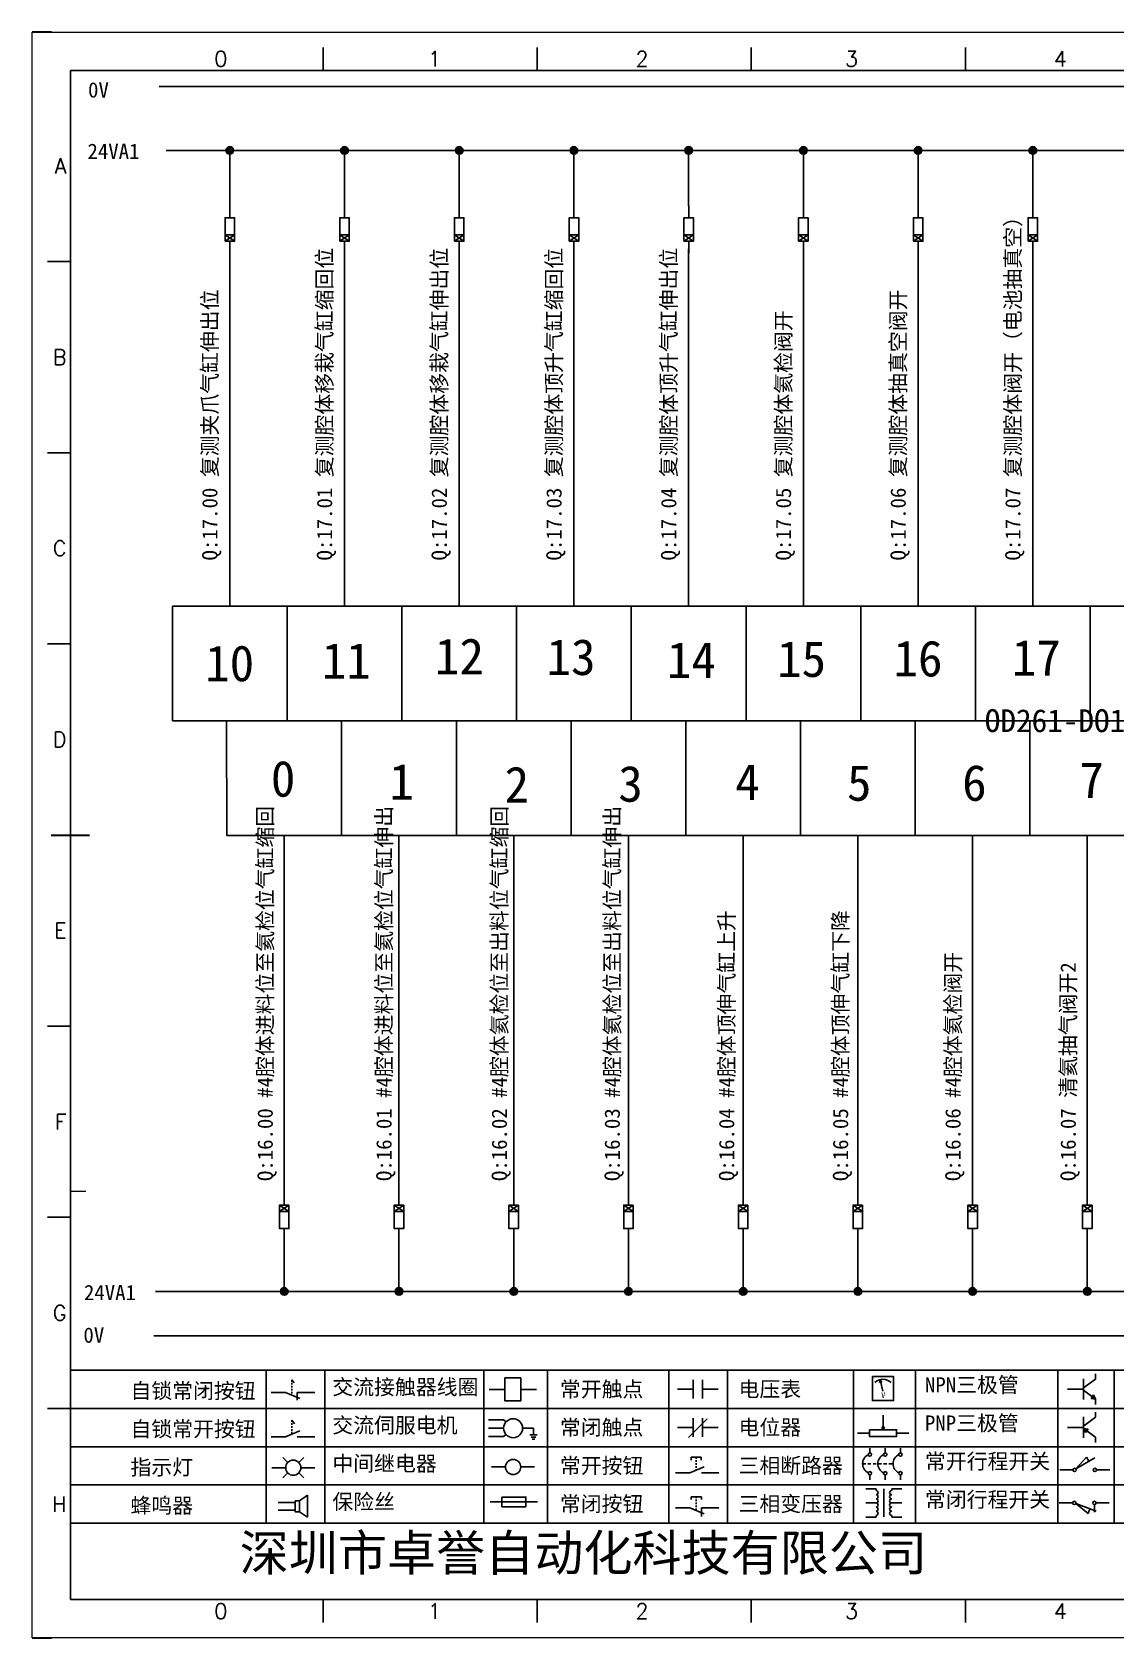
# Model space of a CAD drawing. Header units: millimetres. Extents: x -300 to 4617, y -106 to 3179.
# Drawn here: x 1193.1 to 1334.8, y 980.8 to 1190.8 of the extents above; entities that cross this region are included whole.
import ezdxf
from ezdxf.enums import TextEntityAlignment as Align

# ---------------------------------------------------------------- set-up
doc = ezdxf.new("R2010")
doc.units = ezdxf.units.MM
doc.layers.add('AE_BOR', color=1, linetype='Continuous')
doc.layers.add('MISC', color=2, linetype='Continuous')
doc.styles.get("Standard").update_dxf_attribs({"font": ''})
doc.styles.add('WD', font='romans.shx', dxfattribs={"width": 0.8, "bigfont": 'gbcbig.shx'})
doc.styles.add('样式 0', font='')
doc.styles.add('汉字', font='')
doc.styles.get('Standard').set_extended_font_data('SimSun')
doc.styles.get('样式 0').set_extended_font_data('KaiTi_GB2312')
doc.styles.get('汉字').set_extended_font_data('新宋体')

# ---------------------------------------------------------------- blocks, each defined once
blk = doc.blocks.new('*U4')
at = {"linetype": 'ByBlock'}
for p, q in [((-1909.23, -780.45), (-1909.23, -780.67)), ((-1909.23, -780.45), (-1908.92, -780.84)), ((-1909.23, -780.84), (-1909.23, -781.05)), ((-1911.92, -782.07), (-1910.06, -782.07)), ((-1910.06, -782.07), (-1908.18, -782.88)), ((-1909.23, -781.23), (-1909.23, -781.44)), ((-1909.23, -781.61), (-1909.23, -781.83)), ((-1909.23, -782), (-1909.23, -782.21)), ((-1909.23, -782.38), (-1909.23, -782.43)), ((-1908.52, -783.07), (-1908.52, -782.07)), ((-1906.25, -782.07), (-1908.52, -782.07))]:
    blk.add_line(p, q, dxfattribs=at)
blk = doc.blocks.new('*U6')
at = {"linetype": 'ByBlock'}
for p, q in [((-1908.88, -791.17), (-1909.23, -790.71)), ((-1909.23, -790.71), (-1909.23, -790.92)), ((-1909.23, -791.09), (-1909.23, -791.31)), ((-1909.23, -791.48), (-1909.23, -791.69)), ((-1911.92, -792.89), (-1910.06, -792.89)), ((-1910.06, -792.89), (-1908.18, -792.08)), ((-1909.23, -791.86), (-1909.23, -792.08)), ((-1909.23, -792.25), (-1909.23, -792.47)), ((-1906.25, -792.89), (-1908.52, -792.89))]:
    blk.add_line(p, q, dxfattribs=at)
blk = doc.blocks.new('蜂鸣器')
at = {"linetype": 'ByBlock'}
for p, q in [((-1907.17, -795.53), (-1908.25, -796.26)), ((-1907.17, -795.53), (-1907.17, -798.41)), ((-1908.8, -796.48), (-1911.01, -796.48)), ((-1908.8, -797.46), (-1911.01, -797.46)), ((-1908.25, -796.26), (-1908.8, -796.26)), ((-1908.8, -797.68), (-1908.8, -796.26)), ((-1908.25, -797.68), (-1908.8, -797.68)), ((-1908.25, -797.68), (-1908.25, -796.26)), ((-1907.17, -798.41), (-1908.25, -797.68))]:
    blk.add_line(p, q, dxfattribs=at)
blk = doc.blocks.new('指示灯')
at = {"linetype": 'ByBlock'}
for p, q in [((-1854.25, -776.92), (-1856.06, -776.92)), ((-1854.62, -775.59), (-1853.97, -776.23)), ((-1851.9, -775.59), (-1852.54, -776.23)), ((-1852.26, -776.92), (-1850.45, -776.92)), ((-1854.62, -778.25), (-1853.97, -777.61)), ((-1851.9, -778.25), (-1852.54, -777.61))]:
    blk.add_line(p, q, dxfattribs=at)
blk.add_circle((-1853.26, -776.92), 0.992, dxfattribs=at)
blk = doc.blocks.new('交流接触器线圈')
at = {"linetype": 'ByBlock'}
for p, q in [((-1880.82, -781.77), (-1882.87, -781.77)), ((-1878.72, -781.77), (-1876.67, -781.77))]:
    blk.add_line(p, q, dxfattribs=at)
blk.add_lwpolyline([(-1880.82, -780.28), (-1878.72, -780.28), (-1878.72, -783.26), (-1880.82, -783.26)], close=True, dxfattribs=at)
blk = doc.blocks.new('交流伺服电机')
at = {"linetype": 'ByBlock'}
for p, q in [((-1880.97, -785.75), (-1882.94, -785.75)), ((-1880.97, -786.85), (-1882.94, -786.85)), ((-1880.97, -785.75), (-1880.65, -786.03)), ((-1878.49, -786.85), (-1877.07, -786.85)), ((-1877.07, -786.85), (-1877.07, -787.72)), ((-1880.97, -787.94), (-1882.94, -787.94)), ((-1880.97, -787.94), (-1880.65, -787.67)), ((-1877.54, -787.72), (-1876.59, -787.72)), ((-1877.38, -788.01), (-1876.75, -788.01)), ((-1877.23, -788.29), (-1876.9, -788.29))]:
    blk.add_line(p, q, dxfattribs=at)
blk.add_circle((-1879.73, -786.85), 1.24, dxfattribs=at)
blk = doc.blocks.new('中间继电器')
at = {"linetype": 'ByBlock'}
for p, q in [((-1880.72, -791.92), (-1882.54, -791.92)), ((-1878.74, -791.92), (-1876.92, -791.92))]:
    blk.add_line(p, q, dxfattribs=at)
blk.add_circle((-1879.73, -791.92), 0.992, dxfattribs=at)
blk = doc.blocks.new('保险丝')
at = {"linetype": 'ByBlock'}
blk.add_line((-1882.72, -796.49), (-1876.55, -796.49), dxfattribs=at)
blk.add_lwpolyline([(-1881.2, -795.86), (-1878.06, -795.86), (-1878.06, -797.12), (-1881.2, -797.12)], close=True, dxfattribs=at)
blk = doc.blocks.new('常开按钮')
at = {"linetype": 'ByBlock'}
for p, q in [((-1910.06, -787.73), (-1908.18, -786.93)), ((-1909.9, -785.68), (-1908.56, -785.68)), ((-1909.9, -785.68), (-1909.9, -786.07)), ((-1909.23, -785.68), (-1909.23, -785.89)), ((-1909.23, -786.06), (-1909.23, -786.28)), ((-1909.23, -786.45), (-1909.23, -786.67)), ((-1909.23, -786.84), (-1909.23, -787.05)), ((-1909.23, -787.22), (-1909.23, -787.38)), ((-1908.56, -785.68), (-1908.56, -786.07)), ((-1911.92, -787.73), (-1910.06, -787.73)), ((-1906.25, -787.73), (-1908.52, -787.73))]:
    blk.add_line(p, q, dxfattribs=at)
blk = doc.blocks.new('常开触点')
at = {"linetype": 'ByBlock'}
for p, q in [((-1853.82, -782.99), (-1853.82, -780.56)), ((-1852.6, -782.99), (-1852.6, -780.56)), ((-1853.82, -781.77), (-1855.88, -781.77)), ((-1852.6, -781.77), (-1850.55, -781.77))]:
    blk.add_line(p, q, dxfattribs=at)
blk = doc.blocks.new('常闭触点')
at = {"linetype": 'ByBlock'}
for p, q in [((-1853.82, -786.77), (-1855.88, -786.77)), ((-1852.01, -785.66), (-1854.43, -788.1)), ((-1853.82, -787.99), (-1853.82, -785.56)), ((-1852.6, -787.99), (-1852.6, -785.56)), ((-1852.6, -786.77), (-1850.55, -786.77))]:
    blk.add_line(p, q, dxfattribs=at)
blk = doc.blocks.new('常闭按钮')
at = {"linetype": 'ByBlock'}
for p, q in [((-1854.11, -790.83), (-1852.77, -790.83)), ((-1854.11, -790.83), (-1854.11, -791.22)), ((-1853.44, -790.83), (-1853.44, -791.04)), ((-1853.44, -791.21), (-1853.44, -791.43)), ((-1853.44, -791.6), (-1853.44, -791.82)), ((-1852.77, -790.83), (-1852.77, -791.22)), ((-1856.13, -792.28), (-1854.28, -792.28)), ((-1854.28, -792.28), (-1852.4, -793.09)), ((-1853.44, -791.99), (-1853.44, -792.2)), ((-1853.44, -792.37), (-1853.44, -792.53)), ((-1850.47, -792.28), (-1852.73, -792.28)), ((-1852.73, -792.28), (-1852.73, -793.43))]:
    blk.add_line(p, q, dxfattribs=at)
blk = doc.blocks.new('电压表')
at = {"linetype": 'ByBlock'}
for p, q in [((-1814.84, -780.75), (-1814.91, -781.13)), ((-1814.6, -781.05), (-1814.91, -781.13)), ((-1814.84, -780.75), (-1814.46, -782.26)), ((-1814.84, -780.75), (-1814.6, -781.05))]:
    blk.add_line(p, q, dxfattribs=at)
blk.add_lwpolyline([(-1815.84, -780.34), (-1813.07, -780.34), (-1813.07, -783.49), (-1815.84, -783.49)], close=True, dxfattribs=at)
blk.add_arc((-1814.46, -782.26), 1.56, 46.8313, 133.1687, dxfattribs=at)
at = {"linetype": 'ByBlock', "insert": (-1814.7, -782.39), "char_height": 0.75, "width": 0.6768, "attachment_point": 1}
blk.add_mtext('V', dxfattribs=at)
blk = doc.blocks.new('电位器')
at = {"linetype": 'ByBlock'}
for p, q in [((-1814.45, -787.3), (-1814.45, -785.39)), ((-1814.45, -787.3), (-1814.62, -786.96)), ((-1814.62, -786.96), (-1814.27, -786.96)), ((-1814.45, -787.3), (-1814.27, -786.96)), ((-1816.21, -787.75), (-1817.79, -787.75)), ((-1812.68, -787.75), (-1811.1, -787.75))]:
    blk.add_line(p, q, dxfattribs=at)
blk.add_lwpolyline([(-1816.21, -787.3), (-1812.68, -787.3), (-1812.68, -788.2), (-1816.21, -788.2)], close=True, dxfattribs=at)
blk = doc.blocks.new('三相断路器')
at = {"linetype": 'ByBlock'}
for p, q in [((-1816.17, -790.33), (-1816.17, -789.7)), ((-1814.17, -790.33), (-1814.17, -789.7)), ((-1812.18, -790.33), (-1812.18, -789.7)), ((-1817.14, -791.74), (-1816.72, -791.74)), ((-1816.45, -791.74), (-1816.03, -791.74)), ((-1816.17, -793.19), (-1816.17, -793.83)), ((-1815.76, -791.74), (-1815.34, -791.74)), ((-1815.07, -791.74), (-1814.65, -791.74)), ((-1814.38, -791.74), (-1813.96, -791.74)), ((-1814.17, -793.19), (-1814.17, -793.83)), ((-1813.69, -791.74), (-1813.27, -791.74)), ((-1812.18, -793.19), (-1812.18, -793.83))]:
    blk.add_line(p, q, dxfattribs=at)
for centre in [(-1816.17, -790.55), (-1814.17, -790.55), (-1812.18, -790.55), (-1816.17, -792.98), (-1814.17, -792.98), (-1812.18, -792.98)]:
    blk.add_circle(centre, 0.219, dxfattribs=at)
for centre in [(-1815.81, -791.74), (-1813.82, -791.74), (-1811.83, -791.74)]:
    blk.add_arc(centre, 1.32, 115.5791, 244.4209, dxfattribs=at)
blk = doc.blocks.new('三相变压器')
at = {"linetype": 'ByBlock'}
for p, q in [((-1816.69, -795.03), (-1815.37, -795.03)), ((-1815.37, -795.03), (-1815.37, -795.24)), ((-1814.34, -798.7), (-1814.34, -795.04)), ((-1812, -795.03), (-1813.32, -795.03)), ((-1813.32, -795.03), (-1813.32, -795.24)), ((-1816.69, -796.87), (-1815.37, -796.87)), ((-1812, -796.87), (-1813.32, -796.87)), ((-1816.69, -798.71), (-1815.37, -798.71)), ((-1815.37, -798.71), (-1815.37, -798.5)), ((-1813.32, -798.71), (-1813.32, -798.5)), ((-1812, -798.71), (-1813.32, -798.71))]:
    blk.add_line(p, q, dxfattribs=at)
for centre, start, end in [((-1815.37, -795.51), 270, 90), ((-1815.37, -796.06), 270, 90), ((-1813.32, -795.51), 90, 270), ((-1813.32, -796.06), 90, 270), ((-1815.37, -796.6), 270, 90), ((-1815.37, -797.14), 270, 90), ((-1815.37, -797.68), 270, 90), ((-1815.37, -798.23), 270, 90), ((-1813.32, -796.6), 90, 270), ((-1813.32, -797.14), 90, 270), ((-1813.32, -797.68), 90, 270), ((-1813.32, -798.23), 90, 270)]:
    blk.add_arc(centre, 0.271, start, end, dxfattribs=at)
blk = doc.blocks.new('NPN三极管')
at = {"linetype": 'ByBlock'}
for p, q in [((-1785.73, -780.61), (-1785.73, -783.32)), ((-1785.73, -781.82), (-1784.15, -780.66)), ((-1784.15, -780.66), (-1784.15, -779.98)), ((-1785.73, -781.97), (-1787.81, -781.97)), ((-1785.73, -782.11), (-1784.15, -783.27)), ((-1784.41, -782.73), (-1784.74, -783.18)), ((-1784.15, -783.27), (-1784.74, -783.18)), ((-1784.15, -783.27), (-1784.41, -782.73)), ((-1784.15, -783.27), (-1784.15, -783.96))]:
    blk.add_line(p, q, dxfattribs=at)
blk = doc.blocks.new('PNP三极管')
at = {"linetype": 'ByBlock'}
for p, q in [((-1784.9, -785.38), (-1784.9, -788.09)), ((-1783.32, -785.43), (-1783.32, -784.75)), ((-1784.9, -786.74), (-1786.98, -786.74)), ((-1784.9, -786.59), (-1783.32, -785.43)), ((-1784.9, -786.88), (-1783.32, -788.04)), ((-1784.9, -786.88), (-1784.31, -786.97)), ((-1784.9, -786.88), (-1784.64, -787.42)), ((-1784.31, -786.97), (-1784.64, -787.42)), ((-1783.32, -788.04), (-1783.32, -788.73))]:
    blk.add_line(p, q, dxfattribs=at)
blk = doc.blocks.new('常开行程开关')
at = {"linetype": 'ByBlock'}
for p, q in [((-1785.89, -792.17), (-1784.52, -790.62)), ((-1785.89, -792.17), (-1783.43, -790.72)), ((-1784.52, -790.62), (-1784.19, -791.17)), ((-1786.29, -792.3), (-1788.01, -792.3)), ((-1781.48, -792.3), (-1783.21, -792.3))]:
    blk.add_line(p, q, dxfattribs=at)
for centre in [(-1786.07, -792.3), (-1783.42, -792.3)]:
    blk.add_circle(centre, 0.219, dxfattribs=at)
blk = doc.blocks.new('常闭行程开关')
at = {"linetype": 'ByBlock'}
for p, q in [((-1786.34, -796.62), (-1788.07, -796.62)), ((-1785.93, -796.72), (-1783.25, -797.7)), ((-1785.93, -796.72), (-1784.3, -798)), ((-1784.3, -798), (-1784.08, -797.4)), ((-1783.48, -796.84), (-1783.48, -797.85)), ((-1781.54, -796.62), (-1783.26, -796.62))]:
    blk.add_line(p, q, dxfattribs=at)
for centre in [(-1786.12, -796.62), (-1783.48, -796.62)]:
    blk.add_circle(centre, 0.219, dxfattribs=at)
blk = doc.blocks.new('电磁阀线圈')
at = {"linetype": 'ByBlock'}
for p, q in [((-1854.61, -796.54), (-1856.17, -796.54)), ((-1854.61, -795.92), (-1853.75, -797.16)), ((-1853.75, -795.92), (-1854.61, -797.16)), ((-1853.75, -795.92), (-1853.75, -797.16)), ((-1851.53, -796.54), (-1849.97, -796.54))]:
    blk.add_line(p, q, dxfattribs=at)
blk.add_lwpolyline([(-1854.61, -795.92), (-1851.53, -795.92), (-1851.53, -797.16), (-1854.61, -797.16)], close=True, dxfattribs=at)

msp = doc.modelspace()

# ---------------------------------------------------------------- hatches: boundary and pattern name
at = {"lineweight": -2}
h = msp.add_hatch(color=0, dxfattribs=at)
edge = h.paths.add_edge_path()
edge.add_arc((1218.98, 1175.32), 0.5, 0, 360)
h = msp.add_hatch(color=0, dxfattribs=at)
edge = h.paths.add_edge_path()
edge.add_arc((1233.98, 1175.32), 0.5, 0, 360)
h = msp.add_hatch(color=0, dxfattribs=at)
edge = h.paths.add_edge_path()
edge.add_arc((1248.98, 1175.32), 0.5, 0, 360)
h = msp.add_hatch(color=0, dxfattribs=at)
edge = h.paths.add_edge_path()
edge.add_arc((1263.98, 1175.32), 0.5, 0, 360)
h = msp.add_hatch(color=0, dxfattribs=at)
edge = h.paths.add_edge_path()
edge.add_arc((1278.98, 1175.32), 0.5, 0, 360)
h = msp.add_hatch(color=0, dxfattribs=at)
edge = h.paths.add_edge_path()
edge.add_arc((1293.98, 1175.32), 0.5, 0, 360)
h = msp.add_hatch(color=0, dxfattribs=at)
edge = h.paths.add_edge_path()
edge.add_arc((1308.98, 1175.32), 0.5, 0, 360)
h = msp.add_hatch(color=0, dxfattribs=at)
edge = h.paths.add_edge_path()
edge.add_arc((1323.98, 1175.32), 0.5, 0, 360)
h = msp.add_hatch(color=0, dxfattribs=at)
edge = h.paths.add_edge_path()
edge.add_arc((1226.105, 1026.109), 0.5, 0, 360)
h = msp.add_hatch(color=0, dxfattribs=at)
edge = h.paths.add_edge_path()
edge.add_arc((1241.105, 1026.109), 0.5, 0, 360)
h = msp.add_hatch(color=0, dxfattribs=at)
edge = h.paths.add_edge_path()
edge.add_arc((1256.105, 1026.109), 0.5, 0, 360)
h = msp.add_hatch(color=0, dxfattribs=at)
edge = h.paths.add_edge_path()
edge.add_arc((1271.105, 1026.109), 0.5, 0, 360)
h = msp.add_hatch(color=0, dxfattribs=at)
edge = h.paths.add_edge_path()
edge.add_arc((1286.105, 1026.109), 0.5, 0, 360)
h = msp.add_hatch(color=0, dxfattribs=at)
edge = h.paths.add_edge_path()
edge.add_arc((1301.105, 1026.109), 0.5, 0, 360)
h = msp.add_hatch(color=0, dxfattribs=at)
edge = h.paths.add_edge_path()
edge.add_arc((1316.105, 1026.109), 0.5, 0, 360)
h = msp.add_hatch(color=0, dxfattribs=at)
edge = h.paths.add_edge_path()
edge.add_arc((1331.105, 1026.109), 0.5, 0, 360)

# ---------------------------------------------------------------- linework, layer by layer
at = {"color": 7}
for p, q in [((1485.142, 1185.798), (1198.142, 1185.798)), ((1198.142, 1185.798), (1198.142, 985.798)), ((1203.172, 985.798), (1482.672, 985.798)), ((1323.939, 985.798), (1383.889, 985.798))]:
    msp.add_line(p, q, dxfattribs=at)
at = {"color": 0, "lineweight": -2}
for p, q in [((1209.767, 1183.684), (1476.52, 1183.684)), ((1210.651, 1175.32), (1477.404, 1175.32)), ((1218.98, 1168.076), (1218.98, 1175.32)), ((1233.98, 1168.076), (1233.98, 1175.32)), ((1248.98, 1168.076), (1248.98, 1175.32)), ((1263.98, 1168.076), (1263.98, 1175.32)), ((1278.98, 1168.076), (1278.98, 1175.32)), ((1293.98, 1168.076), (1293.98, 1175.32)), ((1308.98, 1168.076), (1308.98, 1175.32)), ((1323.98, 1168.076), (1323.98, 1175.32)), ((1218.98, 1162.465), (1218.98, 1115.714)), ((1233.98, 1162.465), (1233.98, 1115.714)), ((1248.98, 1162.465), (1248.98, 1115.714)), ((1263.98, 1162.465), (1263.98, 1115.714)), ((1278.98, 1162.465), (1278.98, 1115.714)), ((1293.98, 1162.465), (1293.98, 1115.714)), ((1308.98, 1162.465), (1308.98, 1115.714)), ((1323.98, 1162.465), (1323.98, 1115.714)), ((1211.48, 1100.714), (1473.605, 1100.714)), ((1233.605, 1085.714), (1233.605, 1100.714)), ((1248.605, 1085.714), (1248.605, 1100.714)), ((1263.605, 1085.714), (1263.605, 1100.714)), ((1278.605, 1085.714), (1278.605, 1100.714)), ((1293.605, 1085.714), (1293.605, 1100.714)), ((1308.605, 1085.714), (1308.605, 1100.714)), ((1323.605, 1085.714), (1323.605, 1100.714)), ((1226.105, 1085.714), (1226.105, 1038.381)), ((1241.105, 1085.714), (1241.105, 1038.381)), ((1256.105, 1085.714), (1256.105, 1038.381)), ((1271.105, 1085.714), (1271.105, 1038.381)), ((1286.105, 1085.714), (1286.105, 1038.964)), ((1301.105, 1085.714), (1301.105, 1038.964)), ((1316.105, 1085.714), (1316.105, 1038.964)), ((1331.105, 1085.714), (1331.105, 1038.964)), ((1226.105, 1032.768), (1226.105, 1026.109)), ((1241.105, 1032.768), (1241.105, 1026.109)), ((1256.105, 1032.768), (1256.105, 1026.109)), ((1271.105, 1032.768), (1271.105, 1026.109)), ((1286.105, 1032.768), (1286.105, 1026.109)), ((1301.105, 1032.768), (1301.105, 1026.109)), ((1316.105, 1032.768), (1316.105, 1026.109)), ((1331.105, 1032.768), (1331.105, 1026.109)), ((1209.283, 1026.109), (1475.273, 1026.109)), ((1209.046, 1020.291), (1475.799, 1020.291))]:
    msp.add_line(p, q, dxfattribs=at)
at = {"color": 7, "lineweight": 9, "ltscale": 0.1}
for p, q in [((1198.142, 1039.227), (1200.142, 1039.227)), ((1294.477, 985.798), (1323.939, 985.798)), ((1322.581, 985.798), (1322.581, 985.798)), ((1322.581, 985.798), (1322.581, 985.798)), ((1322.581, 985.798), (1322.581, 985.798)), ((1322.581, 985.798), (1322.581, 985.798))]:
    msp.add_line(p, q, dxfattribs=at)
at = {"color": 7, "linetype": 'ByBlock'}
for p, q in [((1485.142, 1015.798), (1198.142, 1015.798)), ((1485.142, 1010.798), (1198.142, 1010.798)), ((1485.142, 1005.798), (1198.142, 1005.798)), ((1485.142, 1000.798), (1198.142, 1000.798)), ((1485.142, 995.798), (1198.142, 995.798))]:
    msp.add_line(p, q, dxfattribs=at)
at = {"color": 7, "lineweight": -2}
for p, q in [((1223.721, 1015.798), (1223.721, 995.798)), ((1231.398, 1015.798), (1231.398, 995.798)), ((1252.188, 1015.798), (1252.188, 995.798)), ((1260.541, 1015.798), (1260.541, 995.798)), ((1276.396, 1015.798), (1276.396, 995.798)), ((1284.045, 1015.798), (1284.045, 995.798)), ((1300.537, 1015.798), (1300.537, 995.798)), ((1308.639, 1015.798), (1308.639, 995.798)), ((1327.258, 1015.798), (1327.258, 995.798)), ((1334.618, 1015.798), (1334.618, 995.798))]:
    msp.add_line(p, q, dxfattribs=at)
at = {"color": 7, "ltscale": 2}
msp.add_line((1294.477, 985.798), (1198.142, 985.798), dxfattribs=at)
at = {"color": 0, "lineweight": -2}
for points in [[(1211.48, 1100.714), (1211.48, 1115.714)], [(1211.48, 1115.714), (1226.48, 1115.714)], [(1226.48, 1100.714), (1226.48, 1115.714)], [(1226.48, 1115.714), (1241.48, 1115.714)], [(1241.48, 1100.714), (1241.48, 1115.714)], [(1241.48, 1115.714), (1256.48, 1115.714)], [(1256.48, 1100.714), (1256.48, 1115.714)], [(1256.48, 1115.714), (1271.48, 1115.714)], [(1271.48, 1100.714), (1271.48, 1115.714)], [(1271.48, 1115.714), (1286.48, 1115.714)], [(1286.48, 1100.714), (1286.48, 1115.714)], [(1286.48, 1115.714), (1301.48, 1115.714)], [(1301.48, 1100.714), (1301.48, 1115.714)], [(1301.48, 1115.714), (1316.48, 1115.714)], [(1316.48, 1100.714), (1316.48, 1115.714)], [(1316.48, 1115.714), (1331.48, 1115.714)], [(1331.48, 1115.714), (1346.48, 1115.714)], [(1331.48, 1100.714), (1331.48, 1115.714)], [(1233.605, 1085.714), (1218.605, 1085.714), (1218.57, 1100.714)], [(1248.605, 1085.714), (1233.605, 1085.714)], [(1263.605, 1085.714), (1248.605, 1085.714)], [(1278.605, 1085.714), (1263.605, 1085.714)], [(1293.605, 1085.714), (1278.605, 1085.714)], [(1308.605, 1085.714), (1293.605, 1085.714)], [(1323.605, 1085.714), (1308.605, 1085.714)], [(1338.605, 1085.714), (1323.605, 1085.714)]]:
    msp.add_lwpolyline(points, dxfattribs=at)
for centre in [(1218.98, 1175.32), (1233.98, 1175.32), (1248.98, 1175.32), (1263.98, 1175.32), (1278.98, 1175.32), (1293.98, 1175.32), (1308.98, 1175.32), (1323.98, 1175.32), (1226.105, 1026.109), (1241.105, 1026.109), (1256.105, 1026.109), (1271.105, 1026.109), (1286.105, 1026.109), (1301.105, 1026.109), (1316.105, 1026.109), (1331.105, 1026.109)]:
    msp.add_circle(centre, 0.5, dxfattribs=at)
at = {"layer": 'AE_BOR', "color": 7, "lineweight": 30}
for p, q in [((1195.672, 1190.798), (1193.139, 1190.798)), ((1195.642, 1085.798), (1200.642, 1085.798)), ((1193.139, 980.798), (1195.672, 980.798))]:
    msp.add_line(p, q, dxfattribs=at)
at = {"layer": 'AE_BOR', "color": 7, "lineweight": 15}
for p, q in [((1193.139, 1190.798), (1490.139, 1190.798)), ((1193.139, 980.798), (1193.139, 1190.798)), ((1490.139, 980.798), (1193.139, 980.798))]:
    msp.add_line(p, q, dxfattribs=at)
at = {"layer": 'AE_BOR', "color": 7}
for p, q in [((1231.172, 1185.798), (1231.172, 1188.798)), ((1259.172, 1185.798), (1259.172, 1188.798)), ((1287.172, 1185.798), (1287.172, 1188.798)), ((1315.172, 1185.798), (1315.172, 1188.798)), ((1198.142, 1160.798), (1195.142, 1160.798)), ((1198.142, 1135.798), (1195.142, 1135.798)), ((1198.142, 1110.798), (1195.142, 1110.798)), ((1198.142, 1060.798), (1195.142, 1060.798)), ((1198.142, 1035.798), (1195.142, 1035.798)), ((1198.142, 1010.798), (1195.142, 1010.798)), ((1231.172, 985.798), (1231.172, 982.798)), ((1259.172, 985.798), (1259.172, 982.798)), ((1287.172, 985.798), (1287.172, 982.798)), ((1315.172, 985.798), (1315.172, 982.798))]:
    msp.add_line(p, q, dxfattribs=at)

# ---------------------------------------------------------------- block references
at = {"linetype": 'ByBlock'}
for p, rotation in [((422.441, 3018.051), 90), ((437.441, 3018.051), 90), ((452.441, 3018.051), 90), ((467.441, 3018.051), 90), ((482.441, 3018.051), 90), ((497.441, 3018.051), 90), ((512.441, 3018.051), 90), ((527.441, 3018.051), 90), ((2022.644, -817.206), 270), ((2037.644, -817.206), 270), ((2052.644, -817.206), 270), ((2067.644, -817.206), 270), ((2082.644, -817.206), 270), ((2097.644, -817.206), 270), ((2112.644, -817.206), 270), ((2127.644, -817.206), 270)]:
    msp.add_blockref('电磁阀线圈', p, dxfattribs=dict(at, rotation=rotation))
at = {"color": 7, "linetype": 'ByBlock'}
for name, p in [('*U4', (3136.331, 1794.975)), ('交流接触器线圈', (3135.755, 1795.067)), ('常开触点', (3133.409, 1795.095)), ('电压表', (3118.848, 1795.314)), ('NPN三极管', (3116.336, 1795.301)), ('PNP三极管', (3115.511, 1795.072)), ('*U6', (3136.331, 1799.975)), ('交流伺服电机', (3135.755, 1795.067)), ('常闭触点', (3133.409, 1795.095)), ('电位器', (3118.848, 1795.314)), ('指示灯', (3080.545, 1779.975)), ('中间继电器', (3135.755, 1795.067)), ('常开按钮', (3189.195, 1790.095)), ('三相断路器', (3118.848, 1795.314)), ('常开行程开关', (3115.511, 1795.072)), ('三相变压器', (3118.848, 1795.314)), ('蜂鸣器', (3136.331, 1794.975)), ('保险丝', (3135.755, 1795.067)), ('常闭按钮', (3133.409, 1790.095)), ('常闭行程开关', (3115.511, 1795.072))]:
    msp.add_blockref(name, p, dxfattribs=at)

# ---------------------------------------------------------------- texts
at = {"color": 0, "lineweight": -2, "attachment_point": 1}
for s, insert, char_height, width in [('{\\fKaiTi_GB2312|b0|i0|c134|p2;24VA1}', (1200.375, 1176.215), 2, 14.27309), ('12', (1245.81, 1111.523), 4.7064, 7.20347), ('13', (1260.404, 1111.429), 4.7064, 7.20347), ('14', (1276.14, 1111.042), 4.7064, 7.20347), ('15', (1290.544, 1111.175), 4.7064, 7.20347), ('16', (1305.764, 1111.239), 4.7064, 7.20347), ('17', (1321.232, 1111.327), 4.7064, 7.20347), ('10', (1215.769, 1110.613), 4.7064, 7.20347), ('11', (1231.022, 1110.932), 4.7064, 7.20347), ('OD261-DO15   5#-CN2  16-17CH               ', (1317.7, 1102.251), 3, 61.03402), ('0', (1224.355, 1095.516), 4.706, 7.20347), ('1', (1239.851, 1095.111), 4.706, 7.20347), ('2', (1254.913, 1094.753), 4.706, 7.20347), ('3', (1269.775, 1094.857), 4.706, 7.20347), ('4', (1285.075, 1095.096), 4.706, 7.20347), ('5', (1299.681, 1094.977), 4.706, 7.20347), ('6', (1314.743, 1094.977), 4.706, 7.20347), ('7', (1330.07, 1095.336), 4.706, 7.20347), ('{\\fKaiTi_GB2312|b0|i0|c134|p2;24VA1}', (1199.916, 1026.965), 2, 14.27309)]:
    msp.add_mtext(s, dxfattribs=dict(at, insert=insert, char_height=char_height, width=width))
at = {"color": 0, "lineweight": -2, "char_height": 2, "width": 71.79445, "attachment_point": 1, "rotation": 90}
for s, insert in [('{\\C256;Q:17.07 复测腔体阀开（电池抽真空）}', (1320.367, 1121.7)), ('{\\C256;Q:17.01 复测腔体移栽气缸缩回位}', (1230.367, 1121.7)), ('{\\C256;Q:17.02 复测腔体移栽气缸伸出位}', (1245.367, 1121.7)), ('{\\C256;Q:17.03 复测腔体顶升气缸缩回位}', (1260.367, 1121.7)), ('{\\C256;Q:17.04 复测腔体顶升气缸伸出位}', (1275.367, 1121.7)), ('{\\C256;Q:17.00 复测夹爪气缸伸出位}', (1215.367, 1121.7)), ('{\\C256;Q:17.06 复测腔体抽真空阀开}', (1305.367, 1121.7)), ('{\\C256;Q:17.05 复测腔体氦检阀开}', (1290.367, 1121.7)), ('{\\C256;Q:16.00 #4腔体进料位至氦检位气缸缩回}', (1222.606, 1040.541)), ('{\\C256;Q:16.01 #4腔体进料位至氦检位气缸伸出}', (1238.134, 1040.541)), ('{\\C256;Q:16.02 #4腔体氦检位至出料位气缸缩回}', (1253.223, 1040.541)), ('{\\C256;Q:16.03 #4腔体氦检位至出料位气缸伸出}', (1267.983, 1040.541)), ('{\\C256;Q:16.04 #4腔体顶伸气缸上升}', (1282.939, 1040.541)), ('{\\C256;Q:16.05 #4腔体顶伸气缸下降}', (1297.833, 1040.541)), ('{\\C256;Q:16.06 #4腔体氦检阀开}', (1312.534, 1040.541)), ('{\\C256;Q:16.07 清氦抽气阀开2}', (1327.596, 1040.541))]:
    msp.add_mtext(s, dxfattribs=dict(at, insert=insert))
at = {"color": 7, "char_height": 2, "attachment_point": 1, "style": '汉字'}
for s, insert in [('{\\fKaiTi_GB2312|b0|i0|c134|p49;自锁常闭按钮}', (1205.998, 1014.113)), ('{\\fKaiTi_GB2312|b0|i0|c134|p49;交流接触器线圈}', (1232.393, 1014.607)), ('{\\fKaiTi_GB2312|b0|i0|c134|p49;常开触点}', (1262.146, 1014.32)), ('{\\fKaiTi_GB2312|b0|i0|c134|p49;电压表}', (1285.506, 1014.329)), ('{\\fKaiTi_GB2312|b0|i0|c134|p49;NPN三极管}', (1309.872, 1014.89)), ('{\\fKaiTi_GB2312|b0|i0|c134|p49;PNP三极管}', (1309.872, 1009.89)), ('{\\fKaiTi_GB2312|b0|i0|c134|p49;自锁常开按钮}', (1205.998, 1009.113)), ('{\\fKaiTi_GB2312|b0|i0|c134|p49;交流伺服电机}', (1232.393, 1009.607)), ('{\\fKaiTi_GB2312|b0|i0|c134|p49;常闭触点}', (1262.146, 1009.32)), ('{\\fKaiTi_GB2312|b0|i0|c134|p49;电位器}', (1285.506, 1009.329)), ('{\\fKaiTi_GB2312|b0|i0|c134|p49;指示灯}', (1205.998, 1004.113)), ('{\\fKaiTi_GB2312|b0|i0|c134|p49;中间继电器}', (1232.393, 1004.607)), ('{\\fKaiTi_GB2312|b0|i0|c134|p49;常开按钮}', (1262.146, 1004.32)), ('{\\fKaiTi_GB2312|b0|i0|c134|p49;三相断路器}', (1285.506, 1004.329)), ('{\\fKaiTi_GB2312|b0|i0|c134|p49;常开行程开关}', (1309.872, 1004.89)), ('{\\fKaiTi_GB2312|b0|i0|c134|p49;保险丝}', (1232.393, 999.607)), ('{\\fKaiTi_GB2312|b0|i0|c134|p49;常闭按钮}', (1262.146, 999.32)), ('{\\fKaiTi_GB2312|b0|i0|c134|p49;三相变压器}', (1285.506, 999.329)), ('{\\fKaiTi_GB2312|b0|i0|c134|p49;常闭行程开关}', (1309.872, 999.89)), ('{\\fKaiTi_GB2312|b0|i0|c134|p49;蜂鸣器}', (1205.998, 999.113))]:
    msp.add_mtext(s, dxfattribs=dict(at, insert=insert))
at = {"color": 7, "lineweight": -2, "insert": (1220.275, 994.269), "char_height": 4.70644, "width": 96.11383, "attachment_point": 1}
msp.add_mtext('深圳市卓誉自动化科技有限公司', dxfattribs=at)
at = {"layer": 'AE_BOR', "color": 7, "style": 'WD'}
for s, p in [('0', (1217.809, 1186.298)), ('1', (1245.734, 1186.298)), ('2', (1272.884, 1186.298)), ('3', (1300.284, 1186.298)), ('4', (1327.585, 1186.298)), ('0', (1217.809, 983.298)), ('1', (1245.734, 983.298)), ('2', (1272.884, 983.298)), ('3', (1300.284, 983.298)), ('4', (1327.585, 983.298))]:
    msp.add_text(s, height=2, dxfattribs=at).set_placement(p, align=Align.CENTER)
for s, p in [('A', (1197.642, 1173.298)), ('B', (1197.642, 1148.298)), ('C', (1197.642, 1123.298)), ('D', (1197.642, 1098.298)), ('E', (1197.642, 1073.298)), ('F', (1197.642, 1048.298)), ('G', (1197.642, 1023.298)), ('H', (1197.642, 998.298))]:
    msp.add_text(s, height=2, dxfattribs=at).set_placement(p, align=Align.MIDDLE_RIGHT)
at = {"layer": 'MISC', "color": 0, "char_height": 2, "width": 5.01683, "attachment_point": 1, "style": '样式 0'}
for insert in [(1200.453, 1184.239), (1199.845, 1021.395)]:
    msp.add_mtext('{\\fSimSun|b0|i0|c134|p49;0V}', dxfattribs=dict(at, insert=insert))

doc.saveas('drawing.dxf')
